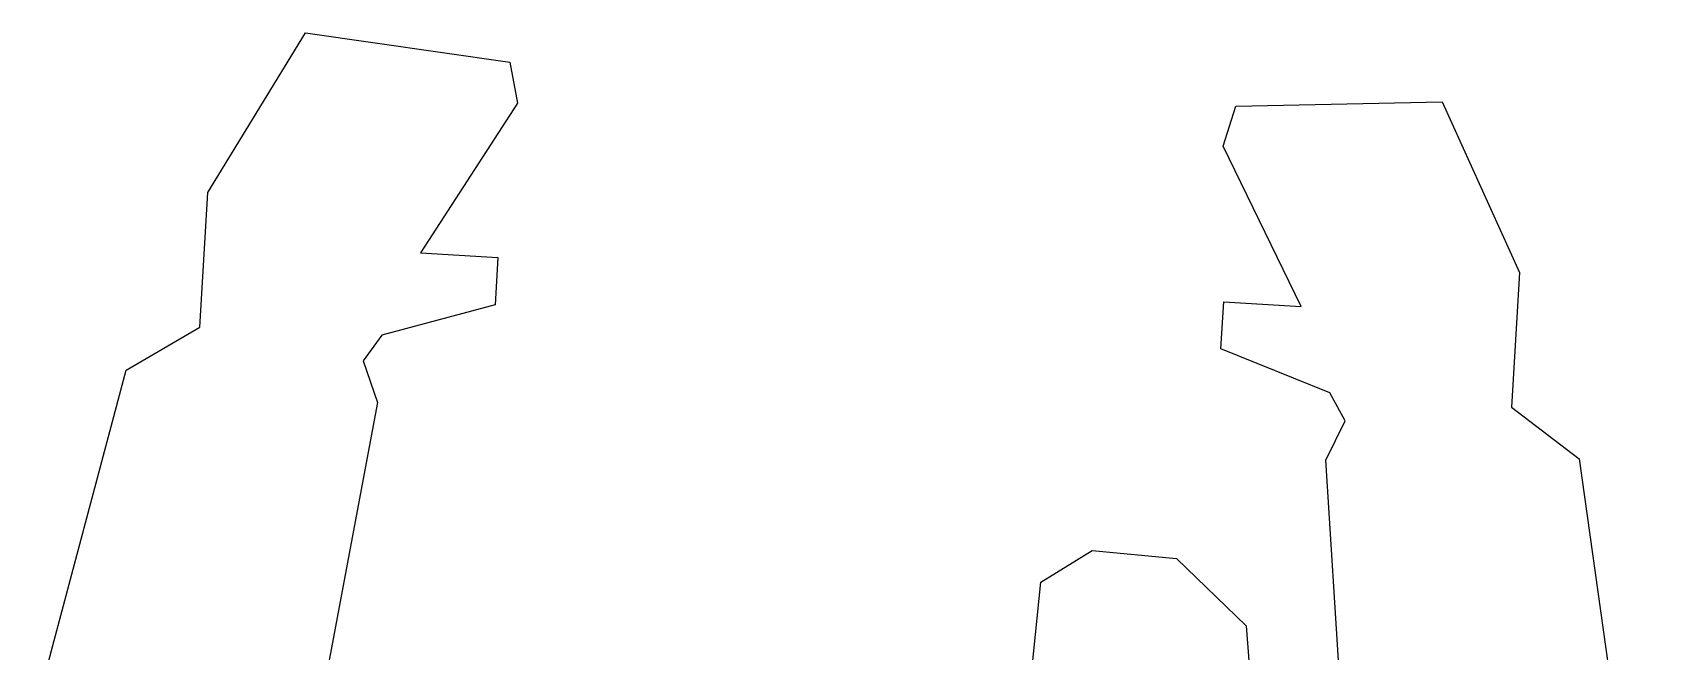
# Model space of a CAD drawing. Header units: inches. Extents: x -347369 to -260369, y 119522 to 149869.
# Drawn here: x -283966 to -283285, y 134424 to 134682 of the extents above; entities that cross this region are included whole.
import ezdxf

# ---------------------------------------------------------------- set-up
doc = ezdxf.new("R2010")
doc.units = ezdxf.units.IN
doc.header["$LTSCALE"] = 300
doc.layers.add('MACCHINA', color=40, linetype='Continuous')

# ---------------------------------------------------------------- blocks, each defined once
blk = doc.blocks.new('A$C54990A90')
at = {"layer": 'MACCHINA', "color": 7, "linetype": 'Continuous'}
for p, q in [((491.75, -289.28), (423.59, -35.86)), ((491.75, -289.28), (423.59, -35.86)), ((312.24, -96.05), (394.26, -330)), ((312.24, -96.05), (394.26, -330)), ((336.83, -279.41), (308.32, -194.65)), ((336.83, -279.41), (308.32, -194.65)), ((220.39, -248.26), (265.14, -329.61)), ((220.39, -248.26), (265.14, -329.61)), ((321.09, -316.64), (336.83, -279.41)), ((321.09, -316.64), (336.83, -279.41)), ((474.11, -320.05), (491.75, -289.28)), ((474.11, -320.05), (491.75, -289.28)), ((40, -506.52), (-97.37, -300.15)), ((40, -506.52), (-97.37, -300.15)), ((290.02, -333.37), (321.09, -316.64)), ((290.02, -333.37), (321.09, -316.64)), ((499.18, -370.37), (474.11, -320.05)), ((499.18, -370.37), (474.11, -320.05)), ((265.14, -329.61), (290.02, -333.37)), ((265.14, -329.61), (290.02, -333.37)), ((394.26, -330), (408.08, -341.96)), ((394.26, -330), (408.08, -341.96)), ((408.08, -341.96), (406.8, -355.16)), ((408.08, -341.96), (406.8, -355.16)), ((-212.47, -352.8), (-51.22, -559.82)), ((-212.47, -352.8), (-51.22, -559.82)), ((406.8, -355.16), (372.18, -389.68)), ((406.8, -355.16), (372.18, -389.68)), ((497.19, -448.31), (499.18, -370.37)), ((497.19, -448.31), (499.18, -370.37)), ((372.18, -389.68), (380.96, -407.3)), ((372.18, -389.68), (380.96, -407.3)), ((380.96, -407.3), (409.89, -392.88)), ((380.96, -407.3), (409.89, -392.88)), ((409.89, -392.88), (406.02, -467.05)), ((409.89, -392.88), (406.02, -467.05)), ((417.31, -480.26), (497.19, -448.31)), ((417.31, -480.26), (497.19, -448.31)), ((406.02, -467.05), (417.31, -480.26)), ((406.02, -467.05), (417.31, -480.26)), ((41.23, -524.75), (40, -506.52)), ((41.23, -524.75), (40, -506.52)), ((52.54, -531.68), (41.23, -524.75)), ((52.54, -531.68), (41.23, -524.75)), ((100.95, -524.83), (52.54, -531.68)), ((100.95, -524.83), (52.54, -531.68)), ((109.72, -542.44), (100.95, -524.83)), ((109.72, -542.44), (100.95, -524.83)), ((80.79, -556.86), (109.72, -542.44)), ((80.79, -556.86), (109.72, -542.44)), ((142.33, -598.43), (80.79, -556.86)), ((142.33, -598.43), (80.79, -556.86)), ((-51.22, -559.82), (-16.02, -564.27)), ((-51.22, -559.82), (-16.02, -564.27)), ((-16.02, -564.27), (9.05, -614.59)), ((-16.02, -564.27), (9.05, -614.59)), ((146.08, -615.41), (142.33, -598.43)), ((146.08, -615.41), (142.33, -598.43)), ((9.05, -614.59), (72.48, -659.94)), ((9.05, -614.59), (72.48, -659.94)), ((72.48, -659.94), (146.08, -615.41)), ((72.48, -659.94), (146.08, -615.41))]:
    blk.add_line(p, q, dxfattribs=at)

msp = doc.modelspace()

# ---------------------------------------------------------------- block references
at = {"layer": 'MACCHINA', "xscale": -1, "rotation": 203.0018777434616}
msp.add_blockref('A$C54990A90', (-283660.65, 134045.893), dxfattribs=at)

doc.saveas('drawing.dxf')
